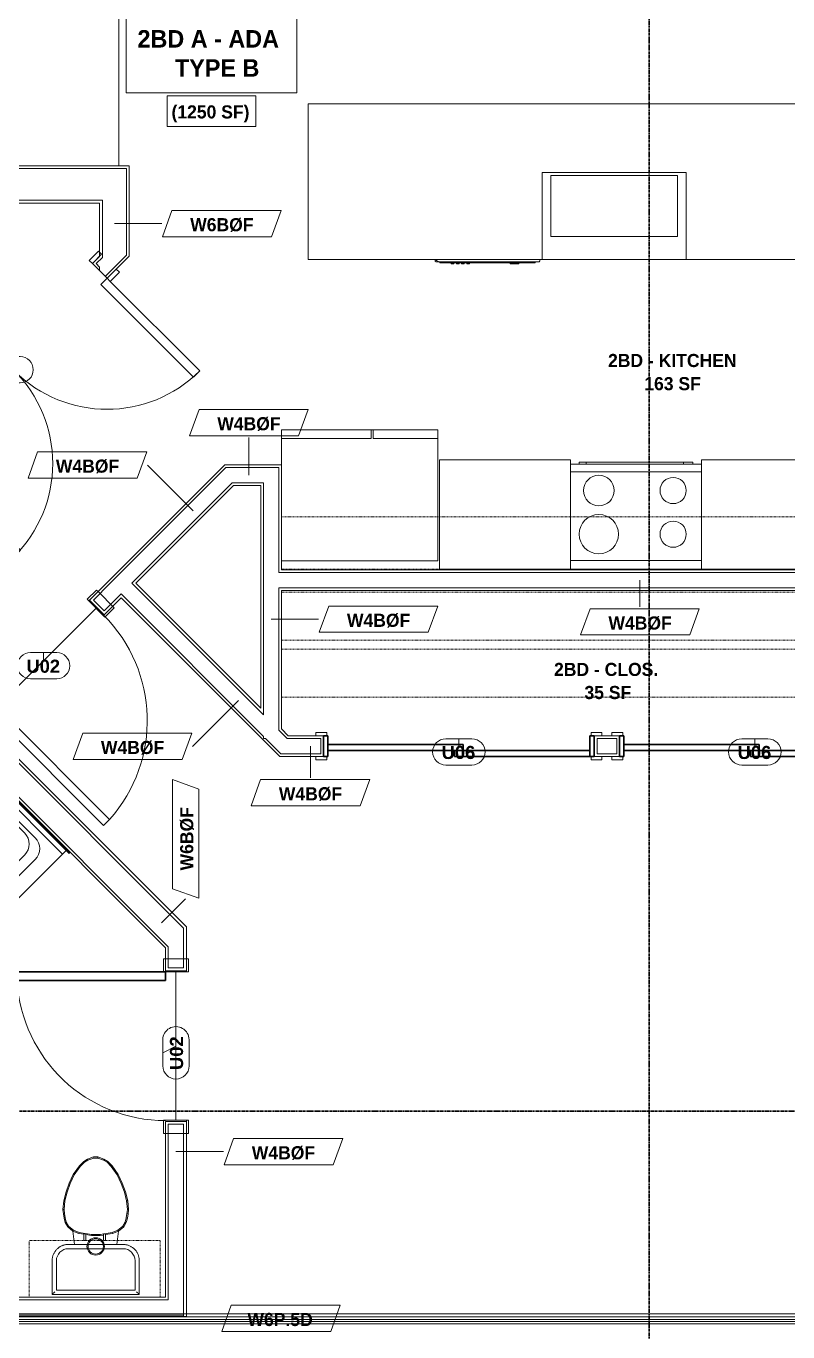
# Model space of a CAD drawing. Header units: inches. Extents: x -4058 to -1781, y 9814 to 12264.
# Drawn here: x -2315.9 to -2141.5, y 10416.7 to 10715.6 of the extents above; entities that cross this region are included whole.
import ezdxf

# ---------------------------------------------------------------- set-up
doc = ezdxf.new("R2010")
doc.units = ezdxf.units.IN
doc.header["$MEASUREMENT"] = 0
doc.linetypes.add('Dash', pattern=[0.25, 0.125, -0.125])
doc.linetypes.add('Grid Line 1_2_', pattern=[0.875, 0.5, -0.125, 0.125, -0.125])
for name, color, linetype, lineweight in [('0-1', 7, 'Continuous', 5), ('A-AREA-IDEN', 2, 'Continuous', 9), ('A-DOOR-3', 31, 'Continuous', 9), ('A-DOOR-4', 31, 'Continuous', 30), ('A-DOOR-FRAM-3', 31, 'Continuous', 30), ('A-DOOR-IDEN', 31, 'Continuous', 9), ('A-FLOR-2', 192, 'Continuous', 9), ('A-WALL', 113, 'Continuous', 18), ('A-WALL-2', 250, 'Continuous', 18), ('A-WALL-3', 113, 'Continuous', 9), ('A-WALL-IDEN', 211, 'Continuous', 9), ('I-WALL-1', 7, 'Continuous', 9), ('I-WALL-2', 2, 'Continuous', 9), ('P-SANR-FIXT', 6, 'Continuous', 9), ('Q-CASE', 31, 'Continuous', 9), ('Q-CASE-1', 31, 'Dash', 9), ('Q-CASE-HDLN', 31, 'Dash', 9), ('Q-SPCQ', 91, 'Continuous', 9), ('S-GRID-1', 1, 'Grid Line 1_2_', 30)]:
    doc.layers.add(name, color=color, linetype=linetype, lineweight=lineweight)
doc.styles.add('Arial_B', font='arialbd.ttf', dxfattribs={"height": 3})
doc.styles.add('Century Gothic_B', font='GOTHICB.TTF', dxfattribs={"height": 3})
doc.styles.add('Century Gothic_B_1', font='GOTHICB.TTF', dxfattribs={"height": 4})

# ---------------------------------------------------------------- blocks, each defined once
blk = doc.blocks.new('CTR - 1st Phase - Common Walls_rvt-1-UNIT PLANS - 2ND FLOOR')
at = {"layer": 'A-WALL-2'}
for p, q in [((-2076.17, 10420.16), (-2437.85, 10420.16)), ((-2076.17, 10419.54), (-2437.22, 10419.54)), ((-2076.17, 10419.04), (-2436.72, 10419.04)), ((-2076.17, 10418.54), (-2436.22, 10418.54))]:
    blk.add_line(p, q, dxfattribs=at)
at = {"layer": 'I-WALL-1'}
blk.add_line((-2076.17, 10420.79), (-2438.47, 10420.79), dxfattribs=at)
blk = doc.blocks.new('CTR - 1st Phase - Structure_rvt-1-UNIT PLANS - 2ND FLOOR')
at = {"layer": 'S-GRID-1'}
for p, q in [((-2173.32, 9814.03), (-2173.32, 12247.5)), ((-1781.27, 10467.19), (-4041.78, 10467.19))]:
    blk.add_line(p, q, dxfattribs=at)
blk = doc.blocks.new('SLIDING - FLUSH - SLIDING - FLUSH - 5-0 x 6-8-3934327-UNIT PLANS - 2ND FLOOR')
at = {"layer": 'A-DOOR-3'}
for p, q in [((-30.25, 3), (-32.75, 3)), ((-32.75, 3), (-32.75, 2.25)), ((-30.25, 2.25), (-30.25, 3)), ((30.25, 3), (30.25, 2.25)), ((32.75, 3), (30.25, 3)), ((32.75, 2.25), (32.75, 3)), ((-32.75, 2.25), (-30.25, 2.25)), ((30.25, 2.25), (32.75, 2.25)), ((-30.25, -2.5), (-32.75, -2.5)), ((-32.75, -2.5), (-32.75, -3.25)), ((-30.25, -3.25), (-30.25, -2.5)), ((32.75, -2.5), (30.25, -2.5)), ((30.25, -2.5), (30.25, -3.25)), ((32.75, -3.25), (32.75, -2.5)), ((-32.75, -3.25), (-30.25, -3.25)), ((30.25, -3.25), (32.75, -3.25))]:
    blk.add_line(p, q, dxfattribs=at)
at = {"layer": 'A-DOOR-4'}
for p, q in [((1, 2.25), (-30, 2.25)), ((-30, 2.25), (-30, 0.87)), ((-30, 0.87), (1, 0.87)), ((30, 0.87), (-1, 0.87)), ((-1, 0.87), (-1, -0.5)), ((1, 0.87), (1, 2.25)), ((30, -0.5), (30, 0.87)), ((-1, -0.5), (30, -0.5))]:
    blk.add_line(p, q, dxfattribs=at)
at = {"layer": 'A-DOOR-FRAM-3'}
for p, q in [((-30, 2.25), (-31, 2.25)), ((-31, 2.25), (-31, -2.5)), ((-30, -2.5), (-30, 2.25)), ((31, 2.25), (30, 2.25)), ((30, 2.25), (30, -2.5)), ((31, -2.5), (31, 2.25)), ((-31, -2.5), (-30, -2.5)), ((30, -2.5), (31, -2.5))]:
    blk.add_line(p, q, dxfattribs=at)
blk = doc.blocks.new('SWING - SINGLE - FLUSH - SWING - FLUSH - 2-10 x 6-8 - PRIVACY-4346067-UNIT PLANS - 2ND FLOOR')
at = {"layer": 'A-DOOR-3'}
for p, q in [((-17, 2.87), (-20, 2.87)), ((-20, 2.87), (-20, -2.38)), ((-17, -2.38), (-17, 2.87)), ((20, 2.87), (17, 2.87)), ((17, 2.87), (17, -2.38)), ((20, -2.38), (20, 2.87)), ((-20, -2.38), (-17, -2.38)), ((-17, -2.38), (-20, -2.38)), ((-20, -2.38), (-20, -2.88)), ((-20, -2.88), (-17, -2.88)), ((-17, -2.88), (-17, -2.38)), ((17, -2.38), (20, -2.38)), ((20, -2.38), (17, -2.38)), ((17, -2.38), (17, -2.88)), ((17, -2.88), (20, -2.88)), ((20, -2.88), (20, -2.38))]:
    blk.add_line(p, q, dxfattribs=at)
blk.add_arc((17, 2.37), 34.07, 93.3657, 180, dxfattribs=at)
at = {"layer": 'A-DOOR-4'}
for p, q in [((15, 2.37), (15, 36.38)), ((17, 36.38), (15, 36.38)), ((17, 2.37), (17, 36.38)), ((17, 2.37), (15, 2.37))]:
    blk.add_line(p, q, dxfattribs=at)
blk = doc.blocks.new('Toilet-Domestic-3D - Toilet-Domestic-3D-V21-UNIT PLANS - 2ND FLOOR')
at = {"layer": 'P-SANR-FIXT'}
for p, q in [((-0.5, 12), (-1.87, 11.5)), ((-0.46, 11.75), (-0.5, 12)), ((0.5, 12), (-0.5, 12)), ((0.46, 11.75), (0.5, 12)), ((1.87, 11.5), (0.5, 12)), ((-3.74, 10), (-5.13, 8)), ((-3.55, 9.84), (-4.91, 7.88)), ((-2.74, 11), (-3.74, 10)), ((-3.55, 9.84), (-3.74, 10)), ((-2.59, 10.8), (-3.55, 9.84)), ((-1.87, 11.5), (-2.74, 11)), ((-2.59, 10.8), (-2.74, 11)), ((-1.77, 11.27), (-2.59, 10.8)), ((-1.77, 11.27), (-1.87, 11.5)), ((-0.46, 11.75), (-1.77, 11.27)), ((0.46, 11.75), (-0.46, 11.75)), ((1.77, 11.27), (0.46, 11.75)), ((1.77, 11.27), (1.87, 11.5)), ((2.59, 10.8), (1.77, 11.27)), ((2.74, 11), (1.87, 11.5)), ((2.59, 10.8), (2.74, 11)), ((3.55, 9.84), (2.59, 10.8)), ((3.74, 10), (2.74, 11)), ((3.55, 9.84), (3.74, 10)), ((4.91, 7.88), (3.55, 9.84)), ((5.13, 8), (3.74, 10)), ((-6.06, 6), (-6.79, 4)), ((-5.13, 8), (-6.06, 6)), ((-5.83, 5.9), (-6.06, 6)), ((-4.91, 7.88), (-5.83, 5.9)), ((-4.91, 7.88), (-5.13, 8)), ((4.91, 7.88), (5.13, 8)), ((5.83, 5.9), (4.91, 7.88)), ((6.06, 6), (5.13, 8)), ((5.83, 5.9), (6.06, 6)), ((6.79, 4), (6.06, 6)), ((-6.79, 4), (-7.33, 1.99)), ((-6.55, 3.92), (-7.08, 1.95)), ((-6.55, 3.92), (-6.79, 4)), ((-5.83, 5.9), (-6.55, 3.92)), ((6.55, 3.92), (5.83, 5.9)), ((6.55, 3.92), (6.79, 4)), ((7.08, 1.95), (6.55, 3.92)), ((7.33, 1.99), (6.79, 4)), ((-7.33, 1.99), (-7.5, 0)), ((-7.08, 1.95), (-7.33, 1.99)), ((-7.08, 1.95), (-7.25, 0)), ((7.08, 1.95), (7.33, 1.99)), ((7.25, 0), (7.08, 1.95)), ((7.5, 0), (7.33, 1.99)), ((-7.25, 0), (-7.5, 0)), ((-7.5, 0), (-7.41, -1)), ((-7.16, -0.96), (-7.41, -1)), ((-7.41, -1), (-7.24, -2)), ((-7.25, 0), (-7.16, -0.96)), ((-6.99, -1.95), (-7.24, -2)), ((-7.24, -2), (-6.97, -3)), ((-7.16, -0.96), (-6.99, -1.95)), ((-6.99, -1.95), (-6.73, -2.9)), ((-6.73, -2.9), (-6.97, -3)), ((-6.73, -2.9), (-6.21, -3.84)), ((6.21, -3.84), (6.73, -2.9)), ((6.73, -2.9), (6.99, -1.95)), ((6.73, -2.9), (6.97, -3)), ((6.97, -3), (7.24, -2)), ((6.99, -1.95), (7.16, -0.96)), ((6.99, -1.95), (7.24, -2)), ((7.16, -0.96), (7.25, 0)), ((7.16, -0.96), (7.41, -1)), ((7.24, -2), (7.41, -1)), ((7.25, 0), (7.5, 0)), ((7.41, -1), (7.5, 0)), ((-6.97, -3), (-6.4, -4)), ((-6.4, -4), (-6.21, -3.84)), ((-6.4, -4), (-5.21, -5)), ((-6.21, -3.84), (-5.08, -4.78)), ((-5.08, -4.78), (-5.21, -5)), ((-5.21, -5), (-4.86, -8.02)), ((-5.21, -5), (-3.84, -5.5)), ((-5.08, -4.78), (-3.77, -5.26)), ((-3.77, -5.26), (-3.84, -5.5)), ((-3.84, -5.5), (-2.75, -5.69)), ((-3.77, -5.26), (-0.98, -5.75)), ((-2.26, -5.78), (-1, -6)), ((-0.98, -5.75), (-1, -6)), ((-0.98, -5.75), (0.98, -5.75)), ((0.98, -5.75), (3.77, -5.26)), ((0.98, -5.75), (1, -6)), ((1, -6), (1.75, -5.87)), ((2.24, -5.78), (3.84, -5.5)), ((3.77, -5.26), (5.08, -4.78)), ((3.77, -5.26), (3.84, -5.5)), ((3.84, -5.5), (5.21, -5)), ((4.86, -8.02), (5.21, -5)), ((5.08, -4.78), (6.21, -3.84)), ((5.08, -4.78), (5.21, -5)), ((5.21, -5), (6.4, -4)), ((6.21, -3.84), (6.4, -4)), ((6.4, -4), (6.97, -3)), ((6.25, -8.02), (-6.25, -8.02)), ((-1, -6), (1, -6)), ((-9.98, -11.75), (-9.98, -19.48)), ((-9, -11.75), (-9, -18.5)), ((-9, -11.75), (-9, -18.5)), ((6.25, -9), (-6.25, -9)), ((6.25, -9), (-6.25, -9)), ((9, -18.5), (9, -11.75)), ((9, -18.5), (9, -11.75)), ((9.98, -19.48), (9.98, -11.75)), ((-9.98, -19.48), (-9.86, -19.36)), ((-9.98, -19.48), (9.98, -19.48)), ((-9, -18.5), (9, -18.5)), ((-9, -18.5), (9, -18.5)), ((9.86, -19.36), (9.98, -19.48))]:
    blk.add_line(p, q, dxfattribs=at)
at = {"layer": 'P-SANR-FIXT', "flags": 128}
for points in [[(-6.25, -8.02), (-6.4, -8.03), (-6.55, -8.03), (-6.7, -8.05), (-6.84, -8.07), (-6.99, -8.1), (-7.14, -8.13), (-7.28, -8.17), (-7.42, -8.21), (-7.56, -8.26), (-7.7, -8.32), (-7.84, -8.38), (-7.97, -8.44), (-8.1, -8.52), (-8.23, -8.59), (-8.35, -8.67), (-8.48, -8.76), (-8.59, -8.85), (-8.71, -8.95), (-8.82, -9.05), (-8.92, -9.15), (-9.03, -9.26), (-9.12, -9.38), (-9.22, -9.49), (-9.3, -9.61), (-9.39, -9.74), (-9.46, -9.86), (-9.54, -9.99), (-9.6, -10.13), (-9.67, -10.26), (-9.72, -10.4), (-9.78, -10.54), (-9.82, -10.68), (-9.86, -10.83), (-9.89, -10.97), (-9.92, -11.12), (-9.95, -11.26), (-9.96, -11.41), (-9.97, -11.56), (-9.98, -11.71), (-9.98, -11.75)], [(9.98, -11.75), (9.97, -11.6), (9.97, -11.45), (9.95, -11.3), (9.93, -11.16), (9.9, -11.01), (9.87, -10.86), (9.83, -10.72), (9.79, -10.58), (9.74, -10.44), (9.68, -10.3), (9.62, -10.16), (9.56, -10.03), (9.48, -9.9), (9.41, -9.77), (9.33, -9.65), (9.24, -9.52), (9.15, -9.41), (9.05, -9.29), (8.95, -9.18), (8.85, -9.08), (8.74, -8.97), (8.62, -8.88), (8.51, -8.78), (8.39, -8.7), (8.26, -8.61), (8.14, -8.54), (8.01, -8.46), (7.87, -8.4), (7.74, -8.33), (7.6, -8.28), (7.46, -8.22), (7.32, -8.18), (7.17, -8.14), (7.03, -8.11), (6.88, -8.08), (6.74, -8.05), (6.59, -8.04), (6.44, -8.03), (6.29, -8.02), (6.25, -8.02)]]:
    blk.add_lwpolyline(points, dxfattribs=at)
at = {"layer": 'P-SANR-FIXT'}
for radius in [2, 1.75]:
    blk.add_circle((0, -8.48), radius, dxfattribs=at)
for centre, start, end in [((-6.25, -11.75), 90, 180), ((-6.25, -11.75), 90, 180), ((6.25, -11.75), 0, 90), ((6.25, -11.75), 360, 90)]:
    blk.add_arc(centre, 2.75, start, end, dxfattribs=at)
for points in [[(-9.98, -19.48), (-9.98, -19.48), (-9.98, -19.48), (-9.98, -19.48)], [(9.98, -19.48), (9.98, -19.48), (9.98, -19.48), (9.98, -19.48)]]:
    blk.add_open_spline(points, degree=3, dxfattribs=at)
for points, knots in [([(-9.86, -19.36), (-9.86, -19.36), (-9.85, -19.35), (-9.82, -19.32), (-9.8, -19.3), (-9.78, -19.28), (-9.75, -19.25), (-9.71, -19.21), (-9.66, -19.16), (-9.6, -19.1), (-9.55, -19.05), (-9.47, -18.97), (-9.41, -18.91), (-9.37, -18.87)], [0, 0, 0, 0, 0.166667, 0.25, 0.291667, 0.333333, 0.416667, 0.5, 0.583333, 0.666667, 0.75, 0.833333, 1, 1, 1, 1]), ([(9.37, -18.87), (9.41, -18.91), (9.47, -18.97), (9.55, -19.05), (9.6, -19.1), (9.66, -19.16), (9.71, -19.21), (9.75, -19.25), (9.78, -19.28), (9.8, -19.3), (9.82, -19.32), (9.85, -19.35), (9.86, -19.36), (9.86, -19.36)], [-1, -1, -1, -1, -0.833333, -0.75, -0.666667, -0.583333, -0.5, -0.416667, -0.333333, -0.291667, -0.25, -0.166667, 0, 0, 0, 0])]:
    blk.add_open_spline(points, degree=3, knots=knots, dxfattribs=at)
blk = doc.blocks.new('300 Series Wall Hung Cabinet_326 - 30_-2909953-UNIT PLANS - 2ND FLOOR')
at = {"layer": 'Q-CASE'}
for p, q in [((-2.01, 14.69), (-2.5, 14.69)), ((-2.5, 14.69), (-2.5, 13.19)), ((-2.01, 13.19), (-2.5, 13.19)), ((-2.01, 13.19), (-2.01, 14.69)), ((2.49, 14.69), (2, 14.69)), ((2, 14.69), (2, 13.19)), ((2.49, 13.19), (2, 13.19)), ((2.49, 13.19), (2.49, 14.69))]:
    blk.add_line(p, q, dxfattribs=at)
at = {"layer": 'Q-CASE-1'}
for p, q in [((-15, 0.19), (-15, 13.19)), ((-15, 13.19), (15, 13.19)), ((15, 13.19), (15, 0.19)), ((15, 0.19), (-15, 0.19))]:
    blk.add_line(p, q, dxfattribs=at)
blk = doc.blocks.new('CTS6032CP - CTS6032CP-3806613-UNIT PLANS - 2ND FLOOR')
at = {"layer": 'P-SANR-FIXT'}
for p, q in [((0, -33), (0, 0)), ((0, 0), (60, 0)), ((0.12, -33), (0.12, -0.13)), ((0.12, -0.13), (59.88, -0.13)), ((1.25, -4.25), (4.25, -1.25)), ((4.25, -1.25), (55.69, -1.25)), ((22.5, -4.25), (22.5, -1.25)), ((37.5, -2.25), (22.5, -2.25)), ((37.5, -1.25), (37.5, -4.25)), ((55.69, -1.25), (58.75, -4.31)), ((59.88, -0.13), (59.88, -33)), ((60, 0), (60, -33)), ((1.25, -32), (1.25, -4.25)), ((1.25, -8.02), (4.31, -4.25)), ((4.31, -4.25), (22.5, -4.25)), ((7.6, -4.27), (53.48, -4.27)), ((52.5, -5.25), (13.5, -5.25)), ((22.5, -3.25), (37.5, -3.25)), ((37.5, -4.25), (55.94, -4.25)), ((55.94, -4.25), (58.75, -7.23)), ((58.75, -4.31), (58.75, -32)), ((4.1, -24.96), (4.1, -7.77)), ((10, -8.75), (10, -22.5)), ((56, -22.5), (56, -8.75)), ((56.98, -7.77), (56.98, -24.96)), ((13.5, -26), (52.5, -26)), ((53.48, -28.46), (7.6, -28.46)), ((1.25, -32), (0.12, -32)), ((1.25, -32), (58.75, -32)), ((59.88, -32), (58.75, -32)), ((0, -33), (0.12, -33)), ((59.88, -33), (60, -33))]:
    blk.add_line(p, q, dxfattribs=at)
for centre, radius, start, end in [((7.6, -7.77), 3.5, 90, 180), ((13.5, -8.75), 3.5, 90, 180), ((52.5, -8.75), 3.5, 360, 90), ((53.48, -7.77), 3.5, 0, 90), ((52, -16.25), 1.62, 0, 180), ((52, -16.25), 1.63, 180, 360), ((13.5, -22.5), 3.5, 180, 270), ((52.5, -22.5), 3.5, 270, 0), ((7.6, -24.96), 3.5, 180, 270), ((53.48, -24.96), 3.5, 270, 0)]:
    blk.add_arc(centre, radius, start, end, dxfattribs=at)
blk = doc.blocks.new('SWING - DOUBLE - FLUSH - SWING - DOUBLE - 5-0 x 6-8 - DUMMY-3948979-UNIT PLANS - 2ND FLOOR')
at = {"layer": 'A-DOOR-3'}
for p, q in [((-33, 2.375), (-33, 3.375)), ((-33, 3.375), (-30, 3.375)), ((-30, 3.375), (-30, 2.375)), ((30, 2.375), (30, 3.375)), ((30, 3.375), (33, 3.375)), ((33, 3.375), (33, 2.375)), ((-30, 2.375), (-33, 2.375)), ((33, 2.375), (30, 2.375)), ((-33, -2.375), (-30, -2.375)), ((-33, -3.375), (-33, -2.375)), ((-30, -2.375), (-30, -3.375)), ((30, -2.375), (33, -2.375)), ((30, -3.375), (30, -2.375)), ((33, -2.375), (33, -3.375)), ((-30, -3.375), (-33, -3.375)), ((33, -3.375), (30, -3.375))]:
    blk.add_line(p, q, dxfattribs=at)
for centre, start, end in [((-30, -2.375), 270, 0), ((30, -2.375), 180, 270)]:
    blk.add_arc(centre, 30, start, end, dxfattribs=at)
at = {"layer": 'A-DOOR-4'}
for p, q in [((-28, -2.375), (-30, -2.375)), ((-28, -32.375), (-28, -2.375)), ((28, -2.375), (30, -2.375)), ((28, -32.375), (28, -2.375)), ((-30, -3.375), (-30, -32.375)), ((30, -3.375), (30, -32.375)), ((-30, -32.375), (-28, -32.375)), ((30, -32.375), (28, -32.375))]:
    blk.add_line(p, q, dxfattribs=at)
blk = doc.blocks.new('OD_CW_Closet - OD_CW_Closet-4058409-UNIT PLANS - 2ND FLOOR')
at = {"layer": 'Q-CASE-HDLN'}
for p, q in [((0.74, -24), (0.74, 0)), ((0.74, 0), (149.46, 0)), ((149.46, 0), (149.46, -24)), ((0.74, -11), (149.46, -11)), ((0.74, -13), (149.46, -13)), ((149.46, -24), (0.74, -24))]:
    blk.add_line(p, q, dxfattribs=at)
blk = doc.blocks.new('SWING - SINGLE - FLUSH - SWING - FLUSH - 2-10 x 6-8 - PRIVACY-4346066-UNIT PLANS - 2ND FLOOR')
at = {"layer": 'A-DOOR-3'}
for p, q in [((-17, 2.87), (-20, 2.87)), ((-20, 2.87), (-20, -2.38)), ((-17, -2.38), (-17, 2.87)), ((20, 2.87), (17, 2.87)), ((17, 2.87), (17, -2.38)), ((20, -2.38), (20, 2.87)), ((-20, -2.38), (-17, -2.38)), ((-17, -2.38), (-20, -2.38)), ((-20, -2.38), (-20, -2.88)), ((-20, -2.88), (-17, -2.88)), ((-17, -2.88), (-17, -2.38)), ((17, -2.38), (20, -2.38)), ((20, -2.38), (17, -2.38)), ((17, -2.38), (17, -2.88)), ((17, -2.88), (20, -2.88)), ((20, -2.88), (20, -2.38))]:
    blk.add_line(p, q, dxfattribs=at)
blk.add_arc((17, 2.37), 34.07, 93.3657, 180, dxfattribs=at)
at = {"layer": 'A-DOOR-4'}
for p, q in [((15, 2.37), (15, 36.38)), ((17, 36.38), (15, 36.38)), ((17, 2.37), (17, 36.38)), ((17, 2.37), (15, 2.37))]:
    blk.add_line(p, q, dxfattribs=at)
blk = doc.blocks.new('OD_CW_Upper Cabinet - OD_CW_Upper Cabinet-4366992-UNIT PLANS - 2ND FLOOR')
at = {"layer": 'Q-CASE-HDLN'}
for p, q in [((181.39, 24), (0.74, 24)), ((0.74, 24), (0.74, 12)), ((181.39, 12), (181.39, 24)), ((0.74, 12), (181.39, 12))]:
    blk.add_line(p, q, dxfattribs=at)
blk = doc.blocks.new('Refrigerator_-_Side-by-Side_6047 - 36_ X 30_-345559-UNIT PLANS - 2ND FLOOR')
at = {"layer": 'Q-SPCQ'}
for p, q in [((17.87, 14.42), (-17.88, 14.42)), ((-17.88, 14.42), (-17.88, -15.58)), ((17.87, -15.58), (17.87, 14.42)), ((-17.88, -13.58), (-3.13, -13.58)), ((-17.88, -13.58), (-17.88, -15.58)), ((-3.13, -15.58), (-3.13, -13.58)), ((-2.63, -13.58), (17.87, -13.58)), ((-2.63, -13.58), (-2.63, -15.58)), ((17.87, -15.58), (17.87, -13.58)), ((-17.88, -15.58), (17.87, -15.58)), ((-3.13, -15.58), (-17.88, -15.58)), ((17.87, -15.58), (-2.63, -15.58))]:
    blk.add_line(p, q, dxfattribs=at)
blk = doc.blocks.new('Stainless Steel Farmhous Kitchen Sink - Stainless Steel Farmhous Kitchen Sink-V46-UNIT PLANS - 2ND FLOOR')
at = {"layer": 'P-SANR-FIXT'}
for p, q in [((0, 22.2), (-33, 22.2)), ((-31, 3), (-31, 16.96)), ((-31, 16.96), (-2, 16.96)), ((-2, 16.96), (-2, 3)), ((-2, 3), (-31, 3))]:
    blk.add_line(p, q, dxfattribs=at)
blk = doc.blocks.new('Casework 20 - Casework 7-4344481-UNIT PLANS - 2ND FLOOR')
at = {"layer": 'Q-CASE'}
for p, q in [((-2113.8, 10697.85), (-2251.33, 10697.85)), ((-2251.33, 10697.85), (-2251.33, 10662.16)), ((-2113.8, 10662.16), (-2113.8, 10697.85)), ((-2197.8, 10662.16), (-2197.8, 10682.13)), ((-2197.8, 10682.13), (-2164.8, 10682.13)), ((-2164.8, 10682.13), (-2164.8, 10662.16)), ((-2251.33, 10662.16), (-2197.8, 10662.16)), ((-2164.8, 10662.16), (-2113.8, 10662.16)), ((-2191.3, 10616.29), (-2221.3, 10616.29)), ((-2221.3, 10616.29), (-2221.3, 10591.29)), ((-2191.3, 10615.29), (-2191.3, 10616.29)), ((-2076.8, 10616.29), (-2161.3, 10616.29)), ((-2161.3, 10616.29), (-2161.3, 10615.29)), ((-2221.3, 10591.29), (-2191.3, 10591.29)), ((-2161.3, 10591.29), (-2076.8, 10591.29))]:
    blk.add_line(p, q, dxfattribs=at)
blk = doc.blocks.new('Wall Tag - Arch Wall-3956453-UNIT PLANS - 2ND FLOOR')
at = {"layer": 'A-WALL-IDEN'}
for p, q in [((-0.3561, 0.0937), (-0.4244, -0.0937)), ((0.4244, 0.0937), (-0.3561, 0.0937)), ((0.3561, -0.0937), (0.4244, 0.0937)), ((-0.4244, -0.0937), (0.3561, -0.0937))]:
    blk.add_line(p, q, dxfattribs=at)
blk = doc.blocks.new('Door Tag - Type Mark-2601225-UNIT PLANS - 2ND FLOOR')
at = {"layer": 'A-DOOR-IDEN'}
for p, q in [((0.09375, 0.09375), (-0.09375, 0.09375)), ((-0.09375, -0.09375), (0.09375, -0.09375))]:
    blk.add_line(p, q, dxfattribs=at)
for centre, start, end in [((-0.09375, 0), 90, 270), ((0.09375, 0), 270, 90)]:
    blk.add_arc(centre, 0.09375, start, end, dxfattribs=at)

msp = doc.modelspace()

# ---------------------------------------------------------------- linework, layer by layer
at = {"layer": 'A-AREA-IDEN', "flags": 128}
for points in [[(-2292.97, 10718.76), (-2253.94, 10718.76), (-2253.94, 10700.31), (-2292.97, 10700.31)], [(-2283.62, 10699.63), (-2263.29, 10699.63), (-2263.29, 10692.63), (-2283.62, 10692.63)]]:
    msp.add_lwpolyline(points, close=True, dxfattribs=at)
at = {"layer": 'A-DOOR-IDEN'}
for p, q in [((-2311.9, 10570.34), (-2311.9, 10572.19)), ((-2216.85, 10550.79), (-2216.85, 10552.45)), ((-2149.1, 10550.79), (-2149.1, 10552.45)), ((-2281.6, 10482.11), (-2284.6, 10480.57))]:
    msp.add_line(p, q, dxfattribs=at)
at = {"layer": 'A-FLOR-2'}
for p, q in [((-2294.7, 10683.6), (-2294.7, 10721.32)), ((-2299.88, 10582.37), (-2323.92, 10558.32)), ((-2306.51, 10527.12), (-2306.69, 10526.94)), ((-2281.6, 10499.11), (-2281.6, 10465.11))]:
    msp.add_line(p, q, dxfattribs=at)
at = {"layer": 'A-WALL'}
for p, q in [((-2292.95, 10682.98), (-2351.19, 10682.98)), ((-2292.95, 10682.98), (-2292.95, 10663.19)), ((-2298.45, 10675.73), (-2351.19, 10675.73)), ((-2298.45, 10675.73), (-2298.45, 10662.64)), ((-2292.95, 10663.19), (-2297.82, 10658.32)), ((-2298.45, 10662.64), (-2299.85, 10661.24)), ((-2299.85, 10661.24), (-2299.07, 10660.46)), ((-2296.64, 10588.08), (-2270.18, 10614.54)), ((-2270.18, 10614.54), (-2258.07, 10614.54)), ((-2258.07, 10614.54), (-2258.07, 10590.54)), ((-2291.69, 10588.08), (-2268.73, 10611.04)), ((-2268.73, 10611.04), (-2261.57, 10611.04)), ((-2261.57, 10611.04), (-2261.57, 10557.96)), ((-2258.07, 10590.54), (-2076.17, 10590.54)), ((-2296.64, 10588.08), (-2300.5, 10584.22)), ((-2298.02, 10581.75), (-2294.17, 10585.61)), ((-2294.17, 10585.61), (-2261.57, 10553.01)), ((-2291.69, 10588.08), (-2261.57, 10557.96)), ((-2258.07, 10587.04), (-2105.92, 10587.04)), ((-2258.07, 10587.04), (-2258.07, 10554.46)), ((-2300.5, 10584.22), (-2298.02, 10581.75)), ((-2279.85, 10509.12), (-2325.25, 10554.52)), ((-2261.57, 10552.54), (-2261.57, 10553.01)), ((-2261.1, 10552.54), (-2261.57, 10552.54)), ((-2257.6, 10549.04), (-2261.1, 10552.54)), ((-2258.07, 10554.46), (-2256.15, 10552.54)), ((-2248.47, 10552.54), (-2256.15, 10552.54)), ((-2248.47, 10549.04), (-2248.47, 10552.54)), ((-2185.22, 10552.54), (-2185.22, 10549.04)), ((-2180.72, 10552.54), (-2185.22, 10552.54)), ((-2180.72, 10549.04), (-2180.72, 10552.54)), ((-2283.35, 10504.84), (-2329.14, 10550.63)), ((-2257.6, 10549.04), (-2248.47, 10549.04)), ((-2185.22, 10549.04), (-2180.72, 10549.04)), ((-2279.85, 10499.99), (-2279.85, 10509.12)), ((-2283.35, 10504.84), (-2283.35, 10499.99)), ((-2283.35, 10499.99), (-2279.85, 10499.99)), ((-2279.85, 10464.24), (-2283.35, 10464.24)), ((-2283.35, 10464.24), (-2283.35, 10423.98)), ((-2279.85, 10420.23), (-2279.85, 10464.24)), ((-2376.85, 10423.98), (-2283.35, 10423.98)), ((-2380.35, 10420.48), (-2279.85, 10420.48))]:
    msp.add_line(p, q, dxfattribs=at)
at = {"layer": 'A-WALL-3'}
for p, q in [((-2292.32, 10683.6), (-2299.07, 10683.6)), ((-2292.32, 10662.93), (-2292.32, 10683.6)), ((-2299.07, 10675.1), (-2299.07, 10662.9)), ((-2297.38, 10657.88), (-2292.32, 10662.93)), ((-2299.07, 10662.9), (-2300.73, 10661.24)), ((-2300.73, 10661.24), (-2297.38, 10657.88)), ((-2299.07, 10659.58), (-2299.07, 10660.46)), ((-2270.44, 10615.16), (-2297.53, 10588.08)), ((-2257.45, 10615.16), (-2270.44, 10615.16)), ((-2290.81, 10588.08), (-2268.47, 10610.41)), ((-2268.47, 10610.41), (-2262.2, 10610.41)), ((-2262.2, 10610.41), (-2262.2, 10559.47)), ((-2257.45, 10591.16), (-2257.45, 10593.16)), ((-2076.17, 10591.16), (-2257.45, 10591.16)), ((-2297.53, 10588.08), (-2301.38, 10584.22)), ((-2262.2, 10559.47), (-2290.81, 10588.08)), ((-2257.45, 10586.41), (-2106.55, 10586.41)), ((-2257.45, 10554.72), (-2257.45, 10586.41)), ((-2301.38, 10584.22), (-2298.02, 10580.86)), ((-2298.02, 10580.86), (-2294.17, 10584.72)), ((-2294.17, 10584.72), (-2257.86, 10548.41)), ((-2279.22, 10509.38), (-2324.36, 10554.52)), ((-2255.89, 10553.16), (-2257.45, 10554.72)), ((-2247.85, 10553.16), (-2255.89, 10553.16)), ((-2247.85, 10548.41), (-2247.85, 10553.16)), ((-2180.1, 10553.16), (-2185.85, 10553.16)), ((-2185.85, 10553.16), (-2185.85, 10548.41)), ((-2180.1, 10548.41), (-2180.1, 10553.16)), ((-2329.14, 10549.75), (-2283.97, 10504.58)), ((-2257.86, 10548.41), (-2247.85, 10548.41)), ((-2185.85, 10548.41), (-2180.1, 10548.41)), ((-2279.22, 10499.36), (-2279.22, 10509.38)), ((-2283.97, 10504.58), (-2283.97, 10499.36)), ((-2283.97, 10499.36), (-2279.22, 10499.36)), ((-2279.22, 10464.86), (-2283.97, 10464.86)), ((-2283.97, 10464.86), (-2283.97, 10424.6)), ((-2279.22, 10420.23), (-2279.22, 10464.86)), ((-2283.97, 10424.6), (-2322.22, 10424.6)), ((-2380.97, 10420.23), (-2279.22, 10420.23))]:
    msp.add_line(p, q, dxfattribs=at)
at = {"layer": 'A-WALL-IDEN'}
for p, q in [((-2295.7, 10670.4), (-2284.86, 10670.4)), ((-2264.92, 10612.79), (-2264.92, 10621.41)), ((-2277.63, 10604.62), (-2288.14, 10615.13)), ((-2175.4, 10588.79), (-2175.4, 10582.63)), ((-2259.82, 10579.83), (-2248.98, 10579.83)), ((-2267.32, 10561.23), (-2277.83, 10550.72)), ((-2250.83, 10550.79), (-2250.83, 10543.54)), ((-2284.9, 10510.29), (-2279.39, 10515.8)), ((-2281.6, 10457.94), (-2270.75, 10457.94))]:
    msp.add_line(p, q, dxfattribs=at)
at = {"layer": 'I-WALL-2'}
for p, q in [((-2299.07, 10683.6), (-2350.56, 10683.6)), ((-2350.56, 10675.1), (-2299.07, 10675.1))]:
    msp.add_line(p, q, dxfattribs=at)
at = {"layer": 'Q-SPCQ'}
for p, q in [((-2222.3, 10662.16), (-2222.3, 10661.86)), ((-2222.1, 10661.66), (-2221.23, 10661.66)), ((-2221.23, 10661.66), (-2198.5, 10661.66)), ((-2221.21, 10661.41), (-2221.21, 10661.66)), ((-2199.39, 10661.41), (-2221.21, 10661.41)), ((-2218.58, 10661.41), (-2218.58, 10661.16)), ((-2217.99, 10661.16), (-2218.58, 10661.16)), ((-2217.99, 10661.16), (-2217.99, 10661.41)), ((-2217.4, 10661.41), (-2217.4, 10661.16)), ((-2216.81, 10661.16), (-2217.4, 10661.16)), ((-2216.81, 10661.16), (-2216.81, 10661.41)), ((-2216.22, 10661.41), (-2216.22, 10661.16)), ((-2215.63, 10661.16), (-2216.22, 10661.16)), ((-2215.63, 10661.16), (-2215.63, 10661.41)), ((-2215.04, 10661.41), (-2215.04, 10661.16)), ((-2214.45, 10661.16), (-2215.04, 10661.16)), ((-2214.45, 10661.16), (-2214.45, 10661.41)), ((-2205.09, 10661.41), (-2205.09, 10661.16)), ((-2204.11, 10661.16), (-2205.09, 10661.16)), ((-2203.12, 10661.16), (-2204.11, 10661.16)), ((-2203.12, 10661.16), (-2203.12, 10661.41)), ((-2199.39, 10661.41), (-2199.39, 10661.66)), ((-2198.3, 10661.86), (-2198.3, 10662.16)), ((-2191.3, 10615.29), (-2161.3, 10615.29)), ((-2191.3, 10615.29), (-2191.3, 10613.54)), ((-2189.3, 10615.79), (-2187.69, 10615.79)), ((-2189.3, 10615.79), (-2189.3, 10615.29)), ((-2187.69, 10615.79), (-2165.43, 10615.79)), ((-2187.69, 10615.79), (-2187.69, 10615.29)), ((-2165.43, 10615.79), (-2163.3, 10615.79)), ((-2165.43, 10615.29), (-2165.43, 10615.79)), ((-2163.3, 10615.29), (-2163.3, 10615.79)), ((-2161.3, 10613.54), (-2161.3, 10615.29)), ((-2161.3, 10613.54), (-2191.3, 10613.54)), ((-2191.3, 10613.54), (-2161.3, 10613.54)), ((-2191.3, 10593.29), (-2191.3, 10613.54)), ((-2161.3, 10613.54), (-2161.3, 10593.29)), ((-2191.3, 10591.29), (-2191.3, 10593.29)), ((-2161.3, 10593.29), (-2191.3, 10593.29)), ((-2161.3, 10591.29), (-2191.3, 10591.29)), ((-2161.3, 10593.29), (-2161.3, 10591.29))]:
    msp.add_line(p, q, dxfattribs=at)
for centre, radius, start, end in [((-2222.1, 10661.86), 0.197, 180, 270), ((-2221.23, 10662.74), 1.07, 212.4275, 270), ((-2198.5, 10661.86), 0.197, 270, 0), ((-2198.5, 10661.86), 0.197, 285, 345), ((-2184.8, 10609.29), 3.5, 0, 180), ((-2167.8, 10609.29), 3, 0, 180), ((-2184.8, 10609.29), 3.5, 180, 0), ((-2167.8, 10609.29), 3, 180, 0), ((-2184.8, 10599.29), 4.5, 0, 180), ((-2167.8, 10599.29), 3, 0, 180), ((-2184.8, 10599.29), 4.5, 180, 0), ((-2167.8, 10599.29), 3, 180, 0)]:
    msp.add_arc(centre, radius, start, end, dxfattribs=at)

# ---------------------------------------------------------------- block references
at = {"layer": '0-1'}
for name in ['CTR - 1st Phase - Structure_rvt-1-UNIT PLANS - 2ND FLOOR', 'CTR - 1st Phase - Common Walls_rvt-1-UNIT PLANS - 2ND FLOOR']:
    msp.add_blockref(name, (0, 0), dxfattribs=at)
at = {"layer": 'A-DOOR-3'}
for name, p, rotation in [('SWING - DOUBLE - FLUSH - SWING - DOUBLE - 5-0 x 6-8 - DUMMY-3948979-UNIT PLANS - 2ND FLOOR', (-2320.27, 10638.35), 45.00000000015443), ('SWING - SINGLE - FLUSH - SWING - FLUSH - 2-10 x 6-8 - PRIVACY-4346066-UNIT PLANS - 2ND FLOOR', (-2311.9, 10570.34), 225.0000000000711), ('SLIDING - FLUSH - SLIDING - FLUSH - 5-0 x 6-8-3934327-UNIT PLANS - 2ND FLOOR', (-2216.85, 10550.66), 180), ('SLIDING - FLUSH - SLIDING - FLUSH - 5-0 x 6-8-3934327-UNIT PLANS - 2ND FLOOR', (-2149.1, 10550.66), 180), ('SWING - SINGLE - FLUSH - SWING - FLUSH - 2-10 x 6-8 - PRIVACY-4346067-UNIT PLANS - 2ND FLOOR', (-2281.6, 10482.11), 90.00000000004928)]:
    msp.add_blockref(name, p, dxfattribs=dict(at, rotation=rotation))
at = {"layer": 'A-DOOR-IDEN', "xscale": 31.99999999999999, "yscale": 31.99999999999999, "zscale": 31.99999999999999}
for p in [(-2320.27, 10636.95), (-2311.9, 10569.19), (-2216.85, 10549.45), (-2149.1, 10549.45)]:
    msp.add_blockref('Door Tag - Type Mark-2601225-UNIT PLANS - 2ND FLOOR', p, dxfattribs=at)
at = {"layer": 'A-DOOR-IDEN', "xscale": 31.99999999999999, "yscale": 31.99999999999999, "zscale": 31.99999999999999, "rotation": 89.99999999999955}
msp.add_blockref('Door Tag - Type Mark-2601225-UNIT PLANS - 2ND FLOOR', (-2281.6, 10480.57), dxfattribs=at)
at = {"layer": 'A-WALL-IDEN', "xscale": 31.99999999999999, "yscale": 31.99999999999999, "zscale": 31.99999999999999}
for p in [(-2271.12, 10670.4), (-2264.92, 10624.83), (-2301.87, 10615.13), (-2235.25, 10579.83), (-2175.4, 10579.22), (-2291.56, 10550.72), (-2250.83, 10540.12), (-2257.02, 10457.94), (-2257.56, 10419.77)]:
    msp.add_blockref('Wall Tag - Arch Wall-3956453-UNIT PLANS - 2ND FLOOR', p, dxfattribs=at)
at = {"layer": 'A-WALL-IDEN', "xscale": 31.99999999999999, "yscale": 31.99999999999999, "zscale": 31.99999999999999, "rotation": 89.99999999999955}
msp.add_blockref('Wall Tag - Arch Wall-3956453-UNIT PLANS - 2ND FLOOR', (-2279.39, 10529.53), dxfattribs=at)
at = {"layer": 'P-SANR-FIXT'}
for name, p, rotation in [('Stainless Steel Farmhous Kitchen Sink - Stainless Steel Farmhous Kitchen Sink-V46-UNIT PLANS - 2ND FLOOR', (-2197.8, 10684.38), 180), ('CTS6032CP - CTS6032CP-3806613-UNIT PLANS - 2ND FLOOR', (-2371.74, 10507.15), 45.00000000022006)]:
    msp.add_blockref(name, p, dxfattribs=dict(at, rotation=rotation))
msp.add_blockref('Toilet-Domestic-3D - Toilet-Domestic-3D-V21-UNIT PLANS - 2ND FLOOR', (-2299.97, 10444.72), dxfattribs=at)
at = {"layer": 'Q-CASE'}
for name, p in [('Casework 20 - Casework 7-4344481-UNIT PLANS - 2ND FLOOR', (0, 0)), ('300 Series Wall Hung Cabinet_326 - 30_-2909953-UNIT PLANS - 2ND FLOOR', (-2300.22, 10424.41))]:
    msp.add_blockref(name, p, dxfattribs=at)
at = {"layer": 'Q-CASE', "rotation": 180}
for name, p in [('OD_CW_Upper Cabinet - OD_CW_Upper Cabinet-4366992-UNIT PLANS - 2ND FLOOR', (-2076.06, 10615.29)), ('OD_CW_Closet - OD_CW_Closet-4058409-UNIT PLANS - 2ND FLOOR', (-2107.99, 10562))]:
    msp.add_blockref(name, p, dxfattribs=at)
at = {"layer": 'Q-SPCQ', "rotation": 180}
msp.add_blockref('Refrigerator_-_Side-by-Side_6047 - 36_ X 30_-345559-UNIT PLANS - 2ND FLOOR', (-2239.57, 10607.59), dxfattribs=at)

# ---------------------------------------------------------------- texts
at = {"layer": 'A-AREA-IDEN', "attachment_point": 1}
for s, insert, char_height, width, style in [('2BD A - ADA', (-2290.41, 10714.7), 4, 41.006, 'Century Gothic_B_1'), ('TYPE B', (-2281.83, 10708.03), 4, 20.301, 'Century Gothic_B_1'), ('(1250 SF)', (-2282.62, 10697.47), 3, 22.119, 'Century Gothic_B'), ('2BD - KITCHEN', (-2182.7, 10640.56), 3, 35.451, 'Century Gothic_B'), ('163 SF', (-2174.4, 10635.26), 3, 15.352, 'Century Gothic_B'), ('2BD - CLOS.', (-2195.06, 10569.84), 3, 29.29, 'Century Gothic_B'), ('35 SF', (-2188.1, 10564.55), 3, 12.423, 'Century Gothic_B')]:
    msp.add_mtext(s, dxfattribs=dict(at, insert=insert, char_height=char_height, width=width, style=style))
at = {"layer": 'A-DOOR-IDEN', "char_height": 3, "width": 9.393, "attachment_point": 1, "style": 'Arial_B'}
for s, insert in [('U02', (-2315.83, 10570.57)), ('U06', (-2220.78, 10550.83)), ('U06', (-2153.03, 10550.83))]:
    msp.add_mtext(s, dxfattribs=dict(at, insert=insert))
at = {"layer": 'A-DOOR-IDEN', "insert": (-2282.98, 10476.64), "char_height": 3, "width": 9.393, "attachment_point": 1, "rotation": 90, "style": 'Arial_B'}
msp.add_mtext('U02', dxfattribs=at)
at = {"layer": 'A-WALL-IDEN', "char_height": 3, "attachment_point": 1, "style": 'Century Gothic_B'}
for s, insert, width in [('W6BØF', (-2278.34, 10671.65), 17.372), ('W4BØF', (-2272.14, 10626.08), 17.372), ('W4BØF', (-2309.09, 10616.38), 17.372), ('W4BØF', (-2242.46, 10581.08), 17.372), ('W4BØF', (-2182.61, 10580.46), 17.372), ('W4BØF', (-2298.78, 10551.97), 17.372), ('W4BØF', (-2258.05, 10541.37), 17.372), ('W4BØF', (-2264.24, 10459.19), 17.372), ('W6P.5D', (-2265.24, 10421.02), 18.483)]:
    msp.add_mtext(s, dxfattribs=dict(at, insert=insert, width=width))
at = {"layer": 'A-WALL-IDEN', "insert": (-2280.64, 10522.32), "char_height": 3, "width": 17.372, "attachment_point": 1, "rotation": 90, "style": 'Century Gothic_B'}
msp.add_mtext('W6BØF', dxfattribs=at)

doc.saveas('drawing.dxf')
